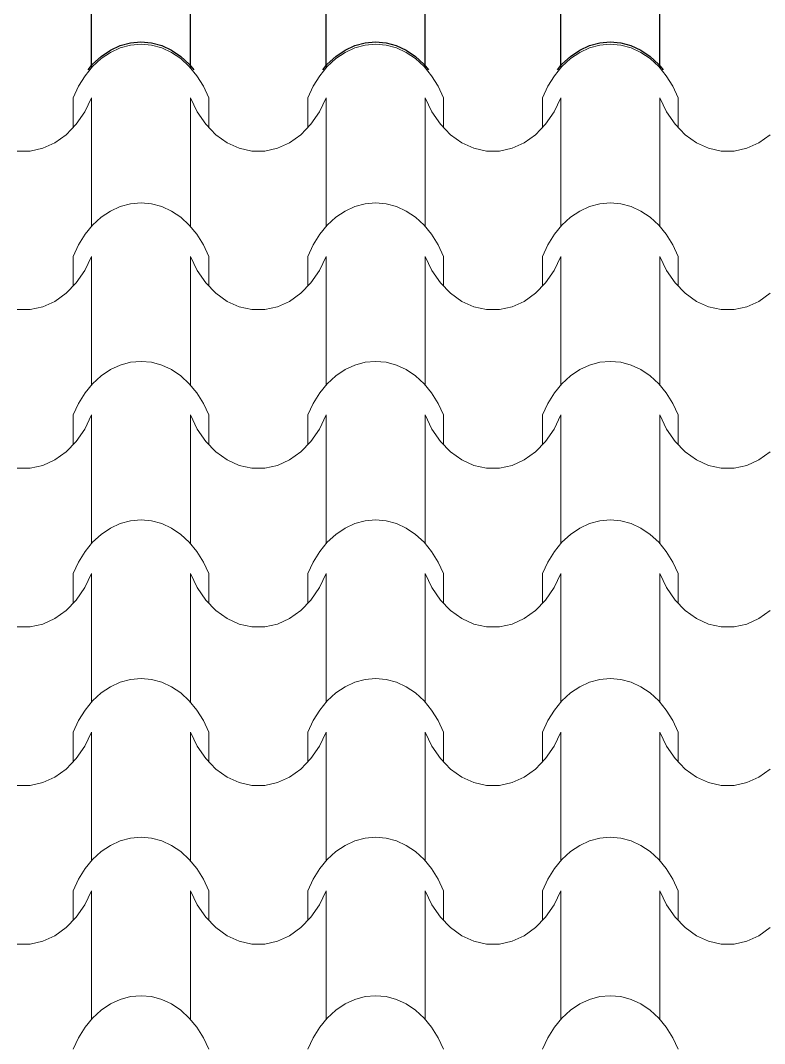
# Model space of a CAD drawing. Header units: millimetres. Extents: x 42452 to 2852333, y -419346 to 834876.
# Drawn here: x 2637119 to 2639261, y 663514 to 666458 of the extents above; entities that cross this region are included whole.
import ezdxf

# ---------------------------------------------------------------- set-up
doc = ezdxf.new("R2010")
doc.units = ezdxf.units.MM
doc.layers.add('M-2 keramitin shtrixi_Ном._пера__21_Pen_No__1', color=7, linetype='Continuous', lineweight=15)
doc.layers.add('memar', color=7, linetype='Continuous', lineweight=25)

# ---------------------------------------------------------------- blocks, each defined once
blk = doc.blocks.new('*X17')
at = {"layer": 'M-2 keramitin shtrixi_Ном._пера__21_Pen_No__1', "color": 7, "linetype": 'Continuous', "lineweight": 15}
for p, q in [((-249016.2, -1353510.1), (-249016.2, -1353428.7)), ((-248730.7, -1353510.1), (-248730.7, -1353428.7)), ((-248340.6, -1353510.1), (-248340.6, -1353428.7)), ((-248055.1, -1353510.1), (-248055.1, -1353428.7)), ((-247665.1, -1353510.1), (-247665.1, -1353428.7)), ((-247379.5, -1353510.1), (-247379.5, -1353428.7)), ((-248988.1, -1353483.6), (-248961.4, -1353465.7)), ((-248961.4, -1353465.7), (-248933, -1353452.6)), ((-248933, -1353452.6), (-248903.5, -1353444.6)), ((-248903.5, -1353444.6), (-248873.4, -1353441.9)), ((-248873.4, -1353441.9), (-248843.3, -1353444.6)), ((-248843.3, -1353444.6), (-248813.8, -1353452.6)), ((-248813.8, -1353452.6), (-248785.4, -1353465.7)), ((-248785.4, -1353465.7), (-248758.7, -1353483.6)), ((-248312.5, -1353483.6), (-248285.9, -1353465.7)), ((-248285.9, -1353465.7), (-248257.5, -1353452.6)), ((-248257.5, -1353452.6), (-248228, -1353444.6)), ((-248228, -1353444.6), (-248197.9, -1353441.9)), ((-248197.9, -1353441.9), (-248167.8, -1353444.6)), ((-248167.8, -1353444.6), (-248138.2, -1353452.6)), ((-248138.2, -1353452.6), (-248109.9, -1353465.7)), ((-248109.9, -1353465.7), (-248083.2, -1353483.6)), ((-247637, -1353483.6), (-247610.3, -1353465.7)), ((-247610.3, -1353465.7), (-247581.9, -1353452.6)), ((-247581.9, -1353452.6), (-247552.4, -1353444.6)), ((-247552.4, -1353444.6), (-247522.3, -1353441.9)), ((-247522.3, -1353441.9), (-247492.2, -1353444.6)), ((-247492.2, -1353444.6), (-247462.7, -1353452.6)), ((-247462.7, -1353452.6), (-247434.3, -1353465.7)), ((-247434.3, -1353465.7), (-247407.6, -1353483.6)), ((-249012.6, -1353506.2), (-248988.1, -1353483.6)), ((-248758.7, -1353483.6), (-248734.3, -1353506.2)), ((-248337, -1353506.2), (-248312.5, -1353483.6)), ((-248083.2, -1353483.6), (-248058.7, -1353506.2)), ((-247661.5, -1353506.2), (-247637, -1353483.6)), ((-247407.6, -1353483.6), (-247383.1, -1353506.2)), ((-249034.4, -1353532.8), (-249012.6, -1353506.2)), ((-248734.3, -1353506.2), (-248712.4, -1353532.8)), ((-248358.9, -1353532.8), (-248337, -1353506.2)), ((-248058.7, -1353506.2), (-248036.9, -1353532.8)), ((-247683.3, -1353532.8), (-247661.5, -1353506.2)), ((-247383.1, -1353506.2), (-247361.3, -1353532.8)), ((-249053.2, -1353563), (-249034.4, -1353532.8)), ((-248712.4, -1353532.8), (-248693.7, -1353563)), ((-248377.6, -1353563), (-248358.9, -1353532.8)), ((-248036.9, -1353532.8), (-248018.1, -1353563)), ((-247702, -1353563), (-247683.3, -1353532.8)), ((-247361.3, -1353532.8), (-247342.6, -1353563)), ((-249068.4, -1353596.3), (-249053.2, -1353563)), ((-248693.7, -1353563), (-248678.4, -1353596.3)), ((-248392.9, -1353596.3), (-248377.6, -1353563)), ((-248018.1, -1353563), (-248002.8, -1353596.3)), ((-247717.3, -1353596.3), (-247702, -1353563)), ((-247342.6, -1353563), (-247327.3, -1353596.3)), ((-249068.4, -1353681.3), (-249068.4, -1353596.3)), ((-249016.2, -1353596.3), (-249035.5, -1353636.8)), ((-249016.2, -1353781.3), (-249016.2, -1353596.3)), ((-248730.7, -1353781.3), (-248730.7, -1353596.3)), ((-248711.3, -1353636.8), (-248730.7, -1353596.3)), ((-248678.4, -1353681.3), (-248678.4, -1353596.3)), ((-248392.9, -1353681.3), (-248392.9, -1353596.3)), ((-248340.6, -1353596.3), (-248359.9, -1353636.8)), ((-248340.6, -1353781.3), (-248340.6, -1353596.3)), ((-248055.1, -1353781.3), (-248055.1, -1353596.3)), ((-248035.8, -1353636.8), (-248055.1, -1353596.3)), ((-248002.8, -1353681.3), (-248002.8, -1353596.3)), ((-247717.3, -1353681.3), (-247717.3, -1353596.3)), ((-247665.1, -1353596.3), (-247684.4, -1353636.8)), ((-247665.1, -1353781.3), (-247665.1, -1353596.3)), ((-247379.5, -1353781.3), (-247379.5, -1353596.3)), ((-247360.2, -1353636.8), (-247379.5, -1353596.3)), ((-247327.3, -1353681.3), (-247327.3, -1353596.3)), ((-249035.5, -1353636.8), (-249059.9, -1353672.5)), ((-248686.9, -1353672.5), (-248711.3, -1353636.8)), ((-248359.9, -1353636.8), (-248384.4, -1353672.5)), ((-248011.4, -1353672.5), (-248035.8, -1353636.8)), ((-247684.4, -1353636.8), (-247708.8, -1353672.5)), ((-247335.8, -1353672.5), (-247360.2, -1353636.8)), ((-249059.9, -1353672.5), (-249088.7, -1353702.4)), ((-248658.1, -1353702.4), (-248686.9, -1353672.5)), ((-248384.4, -1353672.5), (-248413.2, -1353702.4)), ((-247982.6, -1353702.4), (-248011.4, -1353672.5)), ((-247708.8, -1353672.5), (-247737.6, -1353702.4)), ((-247307, -1353702.4), (-247335.8, -1353672.5)), ((-249088.7, -1353702.4), (-249121.1, -1353725.6)), ((-248625.8, -1353725.6), (-248658.1, -1353702.4)), ((-248413.2, -1353702.4), (-248445.5, -1353725.6)), ((-247950.2, -1353725.6), (-247982.6, -1353702.4)), ((-247737.6, -1353702.4), (-247770, -1353725.6)), ((-247274.6, -1353725.6), (-247307, -1353702.4)), ((-247062.1, -1353702.4), (-247094.4, -1353725.6)), ((-249121.1, -1353725.6), (-249156.1, -1353741.5)), ((-248590.8, -1353741.5), (-248625.8, -1353725.6)), ((-248445.5, -1353725.6), (-248480.5, -1353741.5)), ((-247915.2, -1353741.5), (-247950.2, -1353725.6)), ((-247770, -1353725.6), (-247804.9, -1353741.5)), ((-247239.7, -1353741.5), (-247274.6, -1353725.6)), ((-247094.4, -1353725.6), (-247129.4, -1353741.5)), ((-249211.2, -1353749.6), (-249229.8, -1353749.6)), ((-249192.6, -1353749.6), (-249211.2, -1353749.6)), ((-249156.1, -1353741.5), (-249192.6, -1353749.6)), ((-248554.2, -1353749.6), (-248590.8, -1353741.5)), ((-248535.6, -1353749.6), (-248554.2, -1353749.6)), ((-248517.1, -1353749.6), (-248535.6, -1353749.6)), ((-248480.5, -1353741.5), (-248517.1, -1353749.6)), ((-247878.6, -1353749.6), (-247915.2, -1353741.5)), ((-247860.1, -1353749.6), (-247878.6, -1353749.6)), ((-247841.5, -1353749.6), (-247860.1, -1353749.6)), ((-247804.9, -1353741.5), (-247841.5, -1353749.6)), ((-247203.1, -1353749.6), (-247239.7, -1353741.5)), ((-247184.5, -1353749.6), (-247203.1, -1353749.6)), ((-247166, -1353749.6), (-247184.5, -1353749.6)), ((-247129.4, -1353741.5), (-247166, -1353749.6)), ((-249016.2, -1353966.4), (-249016.2, -1353781.3)), ((-248730.7, -1353966.4), (-248730.7, -1353781.3)), ((-248340.6, -1353966.4), (-248340.6, -1353781.3)), ((-248055.1, -1353966.4), (-248055.1, -1353781.3)), ((-247665.1, -1353966.4), (-247665.1, -1353781.3)), ((-247379.5, -1353966.4), (-247379.5, -1353781.3)), ((-248961.4, -1353922), (-248933, -1353908.9)), ((-248933, -1353908.9), (-248903.5, -1353901)), ((-248903.5, -1353901), (-248873.4, -1353898.3)), ((-248873.4, -1353898.3), (-248843.3, -1353901)), ((-248843.3, -1353901), (-248813.8, -1353908.9)), ((-248813.8, -1353908.9), (-248785.4, -1353922)), ((-248285.9, -1353922), (-248257.5, -1353908.9)), ((-248257.5, -1353908.9), (-248228, -1353901)), ((-248228, -1353901), (-248197.9, -1353898.3)), ((-248197.9, -1353898.3), (-248167.8, -1353901)), ((-248167.8, -1353901), (-248138.2, -1353908.9)), ((-248138.2, -1353908.9), (-248109.9, -1353922)), ((-247610.3, -1353922), (-247581.9, -1353908.9)), ((-247581.9, -1353908.9), (-247552.4, -1353901)), ((-247552.4, -1353901), (-247522.3, -1353898.3)), ((-247522.3, -1353898.3), (-247492.2, -1353901)), ((-247492.2, -1353901), (-247462.7, -1353908.9)), ((-247462.7, -1353908.9), (-247434.3, -1353922)), ((-248988.1, -1353940), (-248961.4, -1353922)), ((-248785.4, -1353922), (-248758.7, -1353940)), ((-248312.5, -1353940), (-248285.9, -1353922)), ((-248109.9, -1353922), (-248083.2, -1353940)), ((-247637, -1353940), (-247610.3, -1353922)), ((-247434.3, -1353922), (-247407.6, -1353940)), ((-249034.4, -1353989.1), (-249012.6, -1353962.5)), ((-249012.6, -1353962.5), (-248988.1, -1353940)), ((-248758.7, -1353940), (-248734.3, -1353962.5)), ((-248734.3, -1353962.5), (-248712.4, -1353989.1)), ((-248358.9, -1353989.1), (-248337, -1353962.5)), ((-248337, -1353962.5), (-248312.5, -1353940)), ((-248083.2, -1353940), (-248058.7, -1353962.5)), ((-248058.7, -1353962.5), (-248036.9, -1353989.1)), ((-247683.3, -1353989.1), (-247661.5, -1353962.5)), ((-247661.5, -1353962.5), (-247637, -1353940)), ((-247407.6, -1353940), (-247383.1, -1353962.5)), ((-247383.1, -1353962.5), (-247361.3, -1353989.1)), ((-249053.2, -1354019.4), (-249034.4, -1353989.1)), ((-248712.4, -1353989.1), (-248693.7, -1354019.4)), ((-248377.6, -1354019.4), (-248358.9, -1353989.1)), ((-248036.9, -1353989.1), (-248018.1, -1354019.4)), ((-247702, -1354019.4), (-247683.3, -1353989.1)), ((-247361.3, -1353989.1), (-247342.6, -1354019.4)), ((-249068.4, -1354052.6), (-249053.2, -1354019.4)), ((-248693.7, -1354019.4), (-248678.4, -1354052.6)), ((-248392.9, -1354052.6), (-248377.6, -1354019.4)), ((-248018.1, -1354019.4), (-248002.8, -1354052.6)), ((-247717.3, -1354052.6), (-247702, -1354019.4)), ((-247342.6, -1354019.4), (-247327.3, -1354052.6)), ((-249068.4, -1354137.7), (-249068.4, -1354052.6)), ((-249016.2, -1354052.6), (-249035.5, -1354093.1)), ((-249016.2, -1354237.7), (-249016.2, -1354052.6)), ((-248730.7, -1354237.7), (-248730.7, -1354052.6)), ((-248711.3, -1354093.1), (-248730.7, -1354052.6)), ((-248678.4, -1354137.7), (-248678.4, -1354052.6)), ((-248392.9, -1354137.7), (-248392.9, -1354052.6)), ((-248340.6, -1354052.6), (-248359.9, -1354093.1)), ((-248340.6, -1354237.7), (-248340.6, -1354052.6)), ((-248055.1, -1354237.7), (-248055.1, -1354052.6)), ((-248035.8, -1354093.1), (-248055.1, -1354052.6)), ((-248002.8, -1354137.7), (-248002.8, -1354052.6)), ((-247717.3, -1354137.7), (-247717.3, -1354052.6)), ((-247665.1, -1354052.6), (-247684.4, -1354093.1)), ((-247665.1, -1354237.7), (-247665.1, -1354052.6)), ((-247379.5, -1354237.7), (-247379.5, -1354052.6)), ((-247360.2, -1354093.1), (-247379.5, -1354052.6)), ((-247327.3, -1354137.7), (-247327.3, -1354052.6)), ((-249035.5, -1354093.1), (-249059.9, -1354128.8)), ((-248686.9, -1354128.8), (-248711.3, -1354093.1)), ((-248359.9, -1354093.1), (-248384.4, -1354128.8)), ((-248011.4, -1354128.8), (-248035.8, -1354093.1)), ((-247684.4, -1354093.1), (-247708.8, -1354128.8)), ((-247335.8, -1354128.8), (-247360.2, -1354093.1)), ((-249059.9, -1354128.8), (-249088.7, -1354158.8)), ((-248658.1, -1354158.8), (-248686.9, -1354128.8)), ((-248384.4, -1354128.8), (-248413.2, -1354158.8)), ((-247982.6, -1354158.8), (-248011.4, -1354128.8)), ((-247708.8, -1354128.8), (-247737.6, -1354158.8)), ((-247307, -1354158.8), (-247335.8, -1354128.8)), ((-249088.7, -1354158.8), (-249121.1, -1354182)), ((-248625.8, -1354182), (-248658.1, -1354158.8)), ((-248413.2, -1354158.8), (-248445.5, -1354182)), ((-247950.2, -1354182), (-247982.6, -1354158.8)), ((-247737.6, -1354158.8), (-247770, -1354182)), ((-247274.6, -1354182), (-247307, -1354158.8)), ((-247062.1, -1354158.8), (-247094.4, -1354182)), ((-249156.1, -1354197.9), (-249192.6, -1354205.9)), ((-249121.1, -1354182), (-249156.1, -1354197.9)), ((-248590.8, -1354197.9), (-248625.8, -1354182)), ((-248554.2, -1354205.9), (-248590.8, -1354197.9)), ((-248480.5, -1354197.9), (-248517.1, -1354205.9)), ((-248445.5, -1354182), (-248480.5, -1354197.9)), ((-247915.2, -1354197.9), (-247950.2, -1354182)), ((-247878.6, -1354205.9), (-247915.2, -1354197.9)), ((-247804.9, -1354197.9), (-247841.5, -1354205.9)), ((-247770, -1354182), (-247804.9, -1354197.9)), ((-247239.7, -1354197.9), (-247274.6, -1354182)), ((-247203.1, -1354205.9), (-247239.7, -1354197.9)), ((-247129.4, -1354197.9), (-247166, -1354205.9)), ((-247094.4, -1354182), (-247129.4, -1354197.9)), ((-249211.2, -1354205.9), (-249229.8, -1354205.9)), ((-249192.6, -1354205.9), (-249211.2, -1354205.9)), ((-248535.6, -1354205.9), (-248554.2, -1354205.9)), ((-248517.1, -1354205.9), (-248535.6, -1354205.9)), ((-247860.1, -1354205.9), (-247878.6, -1354205.9)), ((-247841.5, -1354205.9), (-247860.1, -1354205.9)), ((-247184.5, -1354205.9), (-247203.1, -1354205.9)), ((-247166, -1354205.9), (-247184.5, -1354205.9)), ((-249016.2, -1354422.8), (-249016.2, -1354237.7)), ((-248730.7, -1354422.8), (-248730.7, -1354237.7)), ((-248340.6, -1354422.8), (-248340.6, -1354237.7)), ((-248055.1, -1354422.8), (-248055.1, -1354237.7)), ((-247665.1, -1354422.8), (-247665.1, -1354237.7)), ((-247379.5, -1354422.8), (-247379.5, -1354237.7)), ((-248988.1, -1354396.3), (-248961.4, -1354378.4)), ((-248961.4, -1354378.4), (-248933, -1354365.3)), ((-248933, -1354365.3), (-248903.5, -1354357.3)), ((-248903.5, -1354357.3), (-248873.4, -1354354.6)), ((-248873.4, -1354354.6), (-248843.3, -1354357.3)), ((-248843.3, -1354357.3), (-248813.8, -1354365.3)), ((-248813.8, -1354365.3), (-248785.4, -1354378.4)), ((-248785.4, -1354378.4), (-248758.7, -1354396.3)), ((-248312.5, -1354396.3), (-248285.9, -1354378.4)), ((-248285.9, -1354378.4), (-248257.5, -1354365.3)), ((-248257.5, -1354365.3), (-248228, -1354357.3)), ((-248228, -1354357.3), (-248197.9, -1354354.6)), ((-248197.9, -1354354.6), (-248167.8, -1354357.3)), ((-248167.8, -1354357.3), (-248138.2, -1354365.3)), ((-248138.2, -1354365.3), (-248109.9, -1354378.4)), ((-248109.9, -1354378.4), (-248083.2, -1354396.3)), ((-247637, -1354396.3), (-247610.3, -1354378.4)), ((-247610.3, -1354378.4), (-247581.9, -1354365.3)), ((-247581.9, -1354365.3), (-247552.4, -1354357.3)), ((-247552.4, -1354357.3), (-247522.3, -1354354.6)), ((-247522.3, -1354354.6), (-247492.2, -1354357.3)), ((-247492.2, -1354357.3), (-247462.7, -1354365.3)), ((-247462.7, -1354365.3), (-247434.3, -1354378.4)), ((-247434.3, -1354378.4), (-247407.6, -1354396.3)), ((-249012.6, -1354418.9), (-248988.1, -1354396.3)), ((-248758.7, -1354396.3), (-248734.3, -1354418.9)), ((-248337, -1354418.9), (-248312.5, -1354396.3)), ((-248083.2, -1354396.3), (-248058.7, -1354418.9)), ((-247661.5, -1354418.9), (-247637, -1354396.3)), ((-247407.6, -1354396.3), (-247383.1, -1354418.9)), ((-249034.4, -1354445.5), (-249012.6, -1354418.9)), ((-248734.3, -1354418.9), (-248712.4, -1354445.5)), ((-248358.9, -1354445.5), (-248337, -1354418.9)), ((-248058.7, -1354418.9), (-248036.9, -1354445.5)), ((-247683.3, -1354445.5), (-247661.5, -1354418.9)), ((-247383.1, -1354418.9), (-247361.3, -1354445.5)), ((-249053.2, -1354475.7), (-249034.4, -1354445.5)), ((-248712.4, -1354445.5), (-248693.7, -1354475.7)), ((-248377.6, -1354475.7), (-248358.9, -1354445.5)), ((-248036.9, -1354445.5), (-248018.1, -1354475.7)), ((-247702, -1354475.7), (-247683.3, -1354445.5)), ((-247361.3, -1354445.5), (-247342.6, -1354475.7)), ((-249068.4, -1354509), (-249053.2, -1354475.7)), ((-248693.7, -1354475.7), (-248678.4, -1354509)), ((-248392.9, -1354509), (-248377.6, -1354475.7)), ((-248018.1, -1354475.7), (-248002.8, -1354509)), ((-247717.3, -1354509), (-247702, -1354475.7)), ((-247342.6, -1354475.7), (-247327.3, -1354509)), ((-249068.4, -1354594), (-249068.4, -1354509)), ((-249016.2, -1354509), (-249035.5, -1354549.5)), ((-249016.2, -1354694), (-249016.2, -1354509)), ((-248730.7, -1354694), (-248730.7, -1354509)), ((-248711.3, -1354549.5), (-248730.7, -1354509)), ((-248678.4, -1354594), (-248678.4, -1354509)), ((-248392.9, -1354594), (-248392.9, -1354509)), ((-248340.6, -1354509), (-248359.9, -1354549.5)), ((-248340.6, -1354694), (-248340.6, -1354509)), ((-248055.1, -1354694), (-248055.1, -1354509)), ((-248035.8, -1354549.5), (-248055.1, -1354509)), ((-248002.8, -1354594), (-248002.8, -1354509)), ((-247717.3, -1354594), (-247717.3, -1354509)), ((-247665.1, -1354509), (-247684.4, -1354549.5)), ((-247665.1, -1354694), (-247665.1, -1354509)), ((-247379.5, -1354694), (-247379.5, -1354509)), ((-247360.2, -1354549.5), (-247379.5, -1354509)), ((-247327.3, -1354594), (-247327.3, -1354509)), ((-249035.5, -1354549.5), (-249059.9, -1354585.2)), ((-248686.9, -1354585.2), (-248711.3, -1354549.5)), ((-248359.9, -1354549.5), (-248384.4, -1354585.2)), ((-248011.4, -1354585.2), (-248035.8, -1354549.5)), ((-247684.4, -1354549.5), (-247708.8, -1354585.2)), ((-247335.8, -1354585.2), (-247360.2, -1354549.5)), ((-249059.9, -1354585.2), (-249088.7, -1354615.1)), ((-248658.1, -1354615.1), (-248686.9, -1354585.2)), ((-248384.4, -1354585.2), (-248413.2, -1354615.1)), ((-247982.6, -1354615.1), (-248011.4, -1354585.2)), ((-247708.8, -1354585.2), (-247737.6, -1354615.1)), ((-247307, -1354615.1), (-247335.8, -1354585.2)), ((-249088.7, -1354615.1), (-249121.1, -1354638.3)), ((-248625.8, -1354638.3), (-248658.1, -1354615.1)), ((-248413.2, -1354615.1), (-248445.5, -1354638.3)), ((-247950.2, -1354638.3), (-247982.6, -1354615.1)), ((-247737.6, -1354615.1), (-247770, -1354638.3)), ((-247274.6, -1354638.3), (-247307, -1354615.1)), ((-247062.1, -1354615.1), (-247094.4, -1354638.3)), ((-249121.1, -1354638.3), (-249156.1, -1354654.2)), ((-248590.8, -1354654.2), (-248625.8, -1354638.3)), ((-248445.5, -1354638.3), (-248480.5, -1354654.2)), ((-247915.2, -1354654.2), (-247950.2, -1354638.3)), ((-247770, -1354638.3), (-247804.9, -1354654.2)), ((-247239.7, -1354654.2), (-247274.6, -1354638.3)), ((-247094.4, -1354638.3), (-247129.4, -1354654.2)), ((-249211.2, -1354662.3), (-249229.8, -1354662.3)), ((-249192.6, -1354662.3), (-249211.2, -1354662.3)), ((-249156.1, -1354654.2), (-249192.6, -1354662.3)), ((-248554.2, -1354662.3), (-248590.8, -1354654.2)), ((-248535.6, -1354662.3), (-248554.2, -1354662.3)), ((-248517.1, -1354662.3), (-248535.6, -1354662.3)), ((-248480.5, -1354654.2), (-248517.1, -1354662.3)), ((-247878.6, -1354662.3), (-247915.2, -1354654.2)), ((-247860.1, -1354662.3), (-247878.6, -1354662.3)), ((-247841.5, -1354662.3), (-247860.1, -1354662.3)), ((-247804.9, -1354654.2), (-247841.5, -1354662.3)), ((-247203.1, -1354662.3), (-247239.7, -1354654.2)), ((-247184.5, -1354662.3), (-247203.1, -1354662.3)), ((-247166, -1354662.3), (-247184.5, -1354662.3)), ((-247129.4, -1354654.2), (-247166, -1354662.3)), ((-249016.2, -1354879.1), (-249016.2, -1354694)), ((-248730.7, -1354879.1), (-248730.7, -1354694)), ((-248340.6, -1354879.1), (-248340.6, -1354694)), ((-248055.1, -1354879.1), (-248055.1, -1354694)), ((-247665.1, -1354879.1), (-247665.1, -1354694)), ((-247379.5, -1354879.1), (-247379.5, -1354694)), ((-248961.4, -1354834.7), (-248933, -1354821.6)), ((-248933, -1354821.6), (-248903.5, -1354813.7)), ((-248903.5, -1354813.7), (-248873.4, -1354811)), ((-248873.4, -1354811), (-248843.3, -1354813.7)), ((-248843.3, -1354813.7), (-248813.8, -1354821.6)), ((-248813.8, -1354821.6), (-248785.4, -1354834.7)), ((-248285.9, -1354834.7), (-248257.5, -1354821.6)), ((-248257.5, -1354821.6), (-248228, -1354813.7)), ((-248228, -1354813.7), (-248197.9, -1354811)), ((-248197.9, -1354811), (-248167.8, -1354813.7)), ((-248167.8, -1354813.7), (-248138.2, -1354821.6)), ((-248138.2, -1354821.6), (-248109.9, -1354834.7)), ((-247610.3, -1354834.7), (-247581.9, -1354821.6)), ((-247581.9, -1354821.6), (-247552.4, -1354813.7)), ((-247552.4, -1354813.7), (-247522.3, -1354811)), ((-247522.3, -1354811), (-247492.2, -1354813.7)), ((-247492.2, -1354813.7), (-247462.7, -1354821.6)), ((-247462.7, -1354821.6), (-247434.3, -1354834.7)), ((-248988.1, -1354852.7), (-248961.4, -1354834.7)), ((-248785.4, -1354834.7), (-248758.7, -1354852.7)), ((-248312.5, -1354852.7), (-248285.9, -1354834.7)), ((-248109.9, -1354834.7), (-248083.2, -1354852.7)), ((-247637, -1354852.7), (-247610.3, -1354834.7)), ((-247434.3, -1354834.7), (-247407.6, -1354852.7)), ((-249034.4, -1354901.8), (-249012.6, -1354875.2)), ((-249012.6, -1354875.2), (-248988.1, -1354852.7)), ((-248758.7, -1354852.7), (-248734.3, -1354875.2)), ((-248734.3, -1354875.2), (-248712.4, -1354901.8)), ((-248358.9, -1354901.8), (-248337, -1354875.2)), ((-248337, -1354875.2), (-248312.5, -1354852.7)), ((-248083.2, -1354852.7), (-248058.7, -1354875.2)), ((-248058.7, -1354875.2), (-248036.9, -1354901.8)), ((-247683.3, -1354901.8), (-247661.5, -1354875.2)), ((-247661.5, -1354875.2), (-247637, -1354852.7)), ((-247407.6, -1354852.7), (-247383.1, -1354875.2)), ((-247383.1, -1354875.2), (-247361.3, -1354901.8)), ((-249053.2, -1354932.1), (-249034.4, -1354901.8)), ((-248712.4, -1354901.8), (-248693.7, -1354932.1)), ((-248377.6, -1354932.1), (-248358.9, -1354901.8)), ((-248036.9, -1354901.8), (-248018.1, -1354932.1)), ((-247702, -1354932.1), (-247683.3, -1354901.8)), ((-247361.3, -1354901.8), (-247342.6, -1354932.1)), ((-249068.4, -1354965.3), (-249053.2, -1354932.1)), ((-248693.7, -1354932.1), (-248678.4, -1354965.3)), ((-248392.9, -1354965.3), (-248377.6, -1354932.1)), ((-248018.1, -1354932.1), (-248002.8, -1354965.3)), ((-247717.3, -1354965.3), (-247702, -1354932.1)), ((-247342.6, -1354932.1), (-247327.3, -1354965.3)), ((-249068.4, -1355050.4), (-249068.4, -1354965.3)), ((-249016.2, -1354965.3), (-249035.5, -1355005.8)), ((-249016.2, -1355150.4), (-249016.2, -1354965.3)), ((-248730.7, -1355150.4), (-248730.7, -1354965.3)), ((-248711.3, -1355005.8), (-248730.7, -1354965.3)), ((-248678.4, -1355050.4), (-248678.4, -1354965.3)), ((-248392.9, -1355050.4), (-248392.9, -1354965.3)), ((-248340.6, -1354965.3), (-248359.9, -1355005.8)), ((-248340.6, -1355150.4), (-248340.6, -1354965.3)), ((-248055.1, -1355150.4), (-248055.1, -1354965.3)), ((-248035.8, -1355005.8), (-248055.1, -1354965.3)), ((-248002.8, -1355050.4), (-248002.8, -1354965.3)), ((-247717.3, -1355050.4), (-247717.3, -1354965.3)), ((-247665.1, -1354965.3), (-247684.4, -1355005.8)), ((-247665.1, -1355150.4), (-247665.1, -1354965.3)), ((-247379.5, -1355150.4), (-247379.5, -1354965.3)), ((-247360.2, -1355005.8), (-247379.5, -1354965.3)), ((-247327.3, -1355050.4), (-247327.3, -1354965.3)), ((-249035.5, -1355005.8), (-249059.9, -1355041.5)), ((-248686.9, -1355041.5), (-248711.3, -1355005.8)), ((-248359.9, -1355005.8), (-248384.4, -1355041.5)), ((-248011.4, -1355041.5), (-248035.8, -1355005.8)), ((-247684.4, -1355005.8), (-247708.8, -1355041.5)), ((-247335.8, -1355041.5), (-247360.2, -1355005.8)), ((-249059.9, -1355041.5), (-249088.7, -1355071.5)), ((-248658.1, -1355071.5), (-248686.9, -1355041.5)), ((-248384.4, -1355041.5), (-248413.2, -1355071.5)), ((-247982.6, -1355071.5), (-248011.4, -1355041.5)), ((-247708.8, -1355041.5), (-247737.6, -1355071.5)), ((-247307, -1355071.5), (-247335.8, -1355041.5)), ((-249088.7, -1355071.5), (-249121.1, -1355094.7)), ((-248625.8, -1355094.7), (-248658.1, -1355071.5)), ((-248413.2, -1355071.5), (-248445.5, -1355094.7)), ((-247950.2, -1355094.7), (-247982.6, -1355071.5)), ((-247737.6, -1355071.5), (-247770, -1355094.7)), ((-247274.6, -1355094.7), (-247307, -1355071.5)), ((-247062.1, -1355071.5), (-247094.4, -1355094.7)), ((-249156.1, -1355110.6), (-249192.6, -1355118.6)), ((-249121.1, -1355094.7), (-249156.1, -1355110.6)), ((-248590.8, -1355110.6), (-248625.8, -1355094.7)), ((-248554.2, -1355118.6), (-248590.8, -1355110.6)), ((-248480.5, -1355110.6), (-248517.1, -1355118.6)), ((-248445.5, -1355094.7), (-248480.5, -1355110.6)), ((-247915.2, -1355110.6), (-247950.2, -1355094.7)), ((-247878.6, -1355118.6), (-247915.2, -1355110.6)), ((-247804.9, -1355110.6), (-247841.5, -1355118.6)), ((-247770, -1355094.7), (-247804.9, -1355110.6)), ((-247239.7, -1355110.6), (-247274.6, -1355094.7)), ((-247203.1, -1355118.6), (-247239.7, -1355110.6)), ((-247129.4, -1355110.6), (-247166, -1355118.6)), ((-247094.4, -1355094.7), (-247129.4, -1355110.6)), ((-249211.2, -1355118.6), (-249229.8, -1355118.6)), ((-249192.6, -1355118.6), (-249211.2, -1355118.6)), ((-248535.6, -1355118.6), (-248554.2, -1355118.6)), ((-248517.1, -1355118.6), (-248535.6, -1355118.6)), ((-247860.1, -1355118.6), (-247878.6, -1355118.6)), ((-247841.5, -1355118.6), (-247860.1, -1355118.6)), ((-247184.5, -1355118.6), (-247203.1, -1355118.6)), ((-247166, -1355118.6), (-247184.5, -1355118.6)), ((-249016.2, -1355335.5), (-249016.2, -1355150.4)), ((-248730.7, -1355335.5), (-248730.7, -1355150.4)), ((-248340.6, -1355335.5), (-248340.6, -1355150.4)), ((-248055.1, -1355335.5), (-248055.1, -1355150.4)), ((-247665.1, -1355335.5), (-247665.1, -1355150.4)), ((-247379.5, -1355335.5), (-247379.5, -1355150.4)), ((-248988.1, -1355309), (-248961.4, -1355291.1)), ((-248961.4, -1355291.1), (-248933, -1355278)), ((-248933, -1355278), (-248903.5, -1355270)), ((-248903.5, -1355270), (-248873.4, -1355267.3)), ((-248873.4, -1355267.3), (-248843.3, -1355270)), ((-248843.3, -1355270), (-248813.8, -1355278)), ((-248813.8, -1355278), (-248785.4, -1355291.1)), ((-248785.4, -1355291.1), (-248758.7, -1355309)), ((-248312.5, -1355309), (-248285.9, -1355291.1)), ((-248285.9, -1355291.1), (-248257.5, -1355278)), ((-248257.5, -1355278), (-248228, -1355270)), ((-248228, -1355270), (-248197.9, -1355267.3)), ((-248197.9, -1355267.3), (-248167.8, -1355270)), ((-248167.8, -1355270), (-248138.2, -1355278)), ((-248138.2, -1355278), (-248109.9, -1355291.1)), ((-248109.9, -1355291.1), (-248083.2, -1355309)), ((-247637, -1355309), (-247610.3, -1355291.1)), ((-247610.3, -1355291.1), (-247581.9, -1355278)), ((-247581.9, -1355278), (-247552.4, -1355270)), ((-247552.4, -1355270), (-247522.3, -1355267.3)), ((-247522.3, -1355267.3), (-247492.2, -1355270)), ((-247492.2, -1355270), (-247462.7, -1355278)), ((-247462.7, -1355278), (-247434.3, -1355291.1)), ((-247434.3, -1355291.1), (-247407.6, -1355309)), ((-249012.6, -1355331.6), (-248988.1, -1355309)), ((-248758.7, -1355309), (-248734.3, -1355331.6)), ((-248337, -1355331.6), (-248312.5, -1355309)), ((-248083.2, -1355309), (-248058.7, -1355331.6)), ((-247661.5, -1355331.6), (-247637, -1355309)), ((-247407.6, -1355309), (-247383.1, -1355331.6)), ((-249034.4, -1355358.2), (-249012.6, -1355331.6)), ((-248734.3, -1355331.6), (-248712.4, -1355358.2)), ((-248358.9, -1355358.2), (-248337, -1355331.6)), ((-248058.7, -1355331.6), (-248036.9, -1355358.2)), ((-247683.3, -1355358.2), (-247661.5, -1355331.6)), ((-247383.1, -1355331.6), (-247361.3, -1355358.2)), ((-249053.2, -1355388.4), (-249034.4, -1355358.2)), ((-248712.4, -1355358.2), (-248693.7, -1355388.4)), ((-248377.6, -1355388.4), (-248358.9, -1355358.2)), ((-248036.9, -1355358.2), (-248018.1, -1355388.4)), ((-247702, -1355388.4), (-247683.3, -1355358.2)), ((-247361.3, -1355358.2), (-247342.6, -1355388.4)), ((-249068.4, -1355421.7), (-249053.2, -1355388.4)), ((-248693.7, -1355388.4), (-248678.4, -1355421.7)), ((-248392.9, -1355421.7), (-248377.6, -1355388.4)), ((-248018.1, -1355388.4), (-248002.8, -1355421.7)), ((-247717.3, -1355421.7), (-247702, -1355388.4)), ((-247342.6, -1355388.4), (-247327.3, -1355421.7)), ((-249068.4, -1355506.7), (-249068.4, -1355421.7)), ((-249016.2, -1355421.7), (-249035.5, -1355462.2)), ((-249016.2, -1355606.7), (-249016.2, -1355421.7)), ((-248730.7, -1355606.7), (-248730.7, -1355421.7)), ((-248711.3, -1355462.2), (-248730.7, -1355421.7)), ((-248678.4, -1355506.7), (-248678.4, -1355421.7)), ((-248392.9, -1355506.7), (-248392.9, -1355421.7)), ((-248340.6, -1355421.7), (-248359.9, -1355462.2)), ((-248340.6, -1355606.7), (-248340.6, -1355421.7)), ((-248055.1, -1355606.7), (-248055.1, -1355421.7)), ((-248035.8, -1355462.2), (-248055.1, -1355421.7)), ((-248002.8, -1355506.7), (-248002.8, -1355421.7)), ((-247717.3, -1355506.7), (-247717.3, -1355421.7)), ((-247665.1, -1355421.7), (-247684.4, -1355462.2)), ((-247665.1, -1355606.7), (-247665.1, -1355421.7)), ((-247379.5, -1355606.7), (-247379.5, -1355421.7)), ((-247360.2, -1355462.2), (-247379.5, -1355421.7)), ((-247327.3, -1355506.7), (-247327.3, -1355421.7)), ((-249035.5, -1355462.2), (-249059.9, -1355497.9)), ((-248686.9, -1355497.9), (-248711.3, -1355462.2)), ((-248359.9, -1355462.2), (-248384.4, -1355497.9)), ((-248011.4, -1355497.9), (-248035.8, -1355462.2)), ((-247684.4, -1355462.2), (-247708.8, -1355497.9)), ((-247335.8, -1355497.9), (-247360.2, -1355462.2)), ((-249059.9, -1355497.9), (-249088.7, -1355527.8)), ((-248658.1, -1355527.8), (-248686.9, -1355497.9)), ((-248384.4, -1355497.9), (-248413.2, -1355527.8)), ((-247982.6, -1355527.8), (-248011.4, -1355497.9)), ((-247708.8, -1355497.9), (-247737.6, -1355527.8)), ((-247307, -1355527.8), (-247335.8, -1355497.9)), ((-249088.7, -1355527.8), (-249121.1, -1355551)), ((-248625.8, -1355551), (-248658.1, -1355527.8)), ((-248413.2, -1355527.8), (-248445.5, -1355551)), ((-247950.2, -1355551), (-247982.6, -1355527.8)), ((-247737.6, -1355527.8), (-247770, -1355551)), ((-247274.6, -1355551), (-247307, -1355527.8)), ((-247062.1, -1355527.8), (-247094.4, -1355551)), ((-249121.1, -1355551), (-249156.1, -1355566.9)), ((-248590.8, -1355566.9), (-248625.8, -1355551)), ((-248445.5, -1355551), (-248480.5, -1355566.9)), ((-247915.2, -1355566.9), (-247950.2, -1355551)), ((-247770, -1355551), (-247804.9, -1355566.9)), ((-247239.7, -1355566.9), (-247274.6, -1355551)), ((-247094.4, -1355551), (-247129.4, -1355566.9)), ((-249211.2, -1355575), (-249229.8, -1355575)), ((-249192.6, -1355575), (-249211.2, -1355575)), ((-249156.1, -1355566.9), (-249192.6, -1355575)), ((-248554.2, -1355575), (-248590.8, -1355566.9)), ((-248535.6, -1355575), (-248554.2, -1355575)), ((-248517.1, -1355575), (-248535.6, -1355575)), ((-248480.5, -1355566.9), (-248517.1, -1355575)), ((-247878.6, -1355575), (-247915.2, -1355566.9)), ((-247860.1, -1355575), (-247878.6, -1355575)), ((-247841.5, -1355575), (-247860.1, -1355575)), ((-247804.9, -1355566.9), (-247841.5, -1355575)), ((-247203.1, -1355575), (-247239.7, -1355566.9)), ((-247184.5, -1355575), (-247203.1, -1355575)), ((-247166, -1355575), (-247184.5, -1355575)), ((-247129.4, -1355566.9), (-247166, -1355575)), ((-249016.2, -1355791.8), (-249016.2, -1355606.7)), ((-248730.7, -1355791.8), (-248730.7, -1355606.7)), ((-248340.6, -1355791.8), (-248340.6, -1355606.7)), ((-248055.1, -1355791.8), (-248055.1, -1355606.7)), ((-247665.1, -1355791.8), (-247665.1, -1355606.7)), ((-247379.5, -1355791.8), (-247379.5, -1355606.7)), ((-248961.4, -1355747.4), (-248933, -1355734.3)), ((-248933, -1355734.3), (-248903.5, -1355726.4)), ((-248903.5, -1355726.4), (-248873.4, -1355723.7)), ((-248873.4, -1355723.7), (-248843.3, -1355726.4)), ((-248843.3, -1355726.4), (-248813.8, -1355734.3)), ((-248813.8, -1355734.3), (-248785.4, -1355747.4)), ((-248285.9, -1355747.4), (-248257.5, -1355734.3)), ((-248257.5, -1355734.3), (-248228, -1355726.4)), ((-248228, -1355726.4), (-248197.9, -1355723.7)), ((-248197.9, -1355723.7), (-248167.8, -1355726.4)), ((-248167.8, -1355726.4), (-248138.2, -1355734.3)), ((-248138.2, -1355734.3), (-248109.9, -1355747.4)), ((-247610.3, -1355747.4), (-247581.9, -1355734.3)), ((-247581.9, -1355734.3), (-247552.4, -1355726.4)), ((-247552.4, -1355726.4), (-247522.3, -1355723.7)), ((-247522.3, -1355723.7), (-247492.2, -1355726.4)), ((-247492.2, -1355726.4), (-247462.7, -1355734.3)), ((-247462.7, -1355734.3), (-247434.3, -1355747.4)), ((-248988.1, -1355765.4), (-248961.4, -1355747.4)), ((-248785.4, -1355747.4), (-248758.7, -1355765.4)), ((-248312.5, -1355765.4), (-248285.9, -1355747.4)), ((-248109.9, -1355747.4), (-248083.2, -1355765.4)), ((-247637, -1355765.4), (-247610.3, -1355747.4)), ((-247434.3, -1355747.4), (-247407.6, -1355765.4)), ((-249034.4, -1355814.5), (-249012.6, -1355787.9)), ((-249012.6, -1355787.9), (-248988.1, -1355765.4)), ((-248758.7, -1355765.4), (-248734.3, -1355787.9)), ((-248734.3, -1355787.9), (-248712.4, -1355814.5)), ((-248358.9, -1355814.5), (-248337, -1355787.9)), ((-248337, -1355787.9), (-248312.5, -1355765.4)), ((-248083.2, -1355765.4), (-248058.7, -1355787.9)), ((-248058.7, -1355787.9), (-248036.9, -1355814.5)), ((-247683.3, -1355814.5), (-247661.5, -1355787.9)), ((-247661.5, -1355787.9), (-247637, -1355765.4)), ((-247407.6, -1355765.4), (-247383.1, -1355787.9)), ((-247383.1, -1355787.9), (-247361.3, -1355814.5)), ((-249053.2, -1355844.8), (-249034.4, -1355814.5)), ((-248712.4, -1355814.5), (-248693.7, -1355844.8)), ((-248377.6, -1355844.8), (-248358.9, -1355814.5)), ((-248036.9, -1355814.5), (-248018.1, -1355844.8)), ((-247702, -1355844.8), (-247683.3, -1355814.5)), ((-247361.3, -1355814.5), (-247342.6, -1355844.8)), ((-249068.4, -1355878), (-249053.2, -1355844.8)), ((-248693.7, -1355844.8), (-248678.4, -1355878)), ((-248392.9, -1355878), (-248377.6, -1355844.8)), ((-248018.1, -1355844.8), (-248002.8, -1355878)), ((-247717.3, -1355878), (-247702, -1355844.8)), ((-247342.6, -1355844.8), (-247327.3, -1355878)), ((-249068.4, -1355963.1), (-249068.4, -1355878)), ((-249016.2, -1355878), (-249035.5, -1355918.5)), ((-249016.2, -1356063.1), (-249016.2, -1355878)), ((-248730.7, -1356063.1), (-248730.7, -1355878)), ((-248711.3, -1355918.5), (-248730.7, -1355878)), ((-248678.4, -1355963.1), (-248678.4, -1355878)), ((-248392.9, -1355963.1), (-248392.9, -1355878)), ((-248340.6, -1355878), (-248359.9, -1355918.5)), ((-248340.6, -1356063.1), (-248340.6, -1355878)), ((-248055.1, -1356063.1), (-248055.1, -1355878)), ((-248035.8, -1355918.5), (-248055.1, -1355878)), ((-248002.8, -1355963.1), (-248002.8, -1355878)), ((-247717.3, -1355963.1), (-247717.3, -1355878)), ((-247665.1, -1355878), (-247684.4, -1355918.5)), ((-247665.1, -1356063.1), (-247665.1, -1355878)), ((-247379.5, -1356063.1), (-247379.5, -1355878)), ((-247360.2, -1355918.5), (-247379.5, -1355878)), ((-247327.3, -1355963.1), (-247327.3, -1355878)), ((-249035.5, -1355918.5), (-249059.9, -1355954.2)), ((-248686.9, -1355954.2), (-248711.3, -1355918.5)), ((-248359.9, -1355918.5), (-248384.4, -1355954.2)), ((-248011.4, -1355954.2), (-248035.8, -1355918.5)), ((-247684.4, -1355918.5), (-247708.8, -1355954.2)), ((-247335.8, -1355954.2), (-247360.2, -1355918.5)), ((-249059.9, -1355954.2), (-249088.7, -1355984.2)), ((-248658.1, -1355984.2), (-248686.9, -1355954.2)), ((-248384.4, -1355954.2), (-248413.2, -1355984.2)), ((-247982.6, -1355984.2), (-248011.4, -1355954.2)), ((-247708.8, -1355954.2), (-247737.6, -1355984.2)), ((-247307, -1355984.2), (-247335.8, -1355954.2)), ((-249088.7, -1355984.2), (-249121.1, -1356007.4)), ((-248625.8, -1356007.4), (-248658.1, -1355984.2)), ((-248413.2, -1355984.2), (-248445.5, -1356007.4)), ((-247950.2, -1356007.4), (-247982.6, -1355984.2)), ((-247737.6, -1355984.2), (-247770, -1356007.4)), ((-247274.6, -1356007.4), (-247307, -1355984.2)), ((-247062.1, -1355984.2), (-247094.4, -1356007.4)), ((-249156.1, -1356023.3), (-249192.6, -1356031.3)), ((-249121.1, -1356007.4), (-249156.1, -1356023.3)), ((-248590.8, -1356023.3), (-248625.8, -1356007.4)), ((-248554.2, -1356031.3), (-248590.8, -1356023.3)), ((-248480.5, -1356023.3), (-248517.1, -1356031.3)), ((-248445.5, -1356007.4), (-248480.5, -1356023.3)), ((-247915.2, -1356023.3), (-247950.2, -1356007.4)), ((-247878.6, -1356031.3), (-247915.2, -1356023.3)), ((-247804.9, -1356023.3), (-247841.5, -1356031.3)), ((-247770, -1356007.4), (-247804.9, -1356023.3)), ((-247239.7, -1356023.3), (-247274.6, -1356007.4)), ((-247203.1, -1356031.3), (-247239.7, -1356023.3)), ((-247129.4, -1356023.3), (-247166, -1356031.3)), ((-247094.4, -1356007.4), (-247129.4, -1356023.3)), ((-249211.2, -1356031.3), (-249229.8, -1356031.3)), ((-249192.6, -1356031.3), (-249211.2, -1356031.3)), ((-248535.6, -1356031.3), (-248554.2, -1356031.3)), ((-248517.1, -1356031.3), (-248535.6, -1356031.3)), ((-247860.1, -1356031.3), (-247878.6, -1356031.3)), ((-247841.5, -1356031.3), (-247860.1, -1356031.3)), ((-247184.5, -1356031.3), (-247203.1, -1356031.3)), ((-247166, -1356031.3), (-247184.5, -1356031.3)), ((-249016.2, -1356248.2), (-249016.2, -1356063.1)), ((-248730.7, -1356248.2), (-248730.7, -1356063.1)), ((-248340.6, -1356248.2), (-248340.6, -1356063.1)), ((-248055.1, -1356248.2), (-248055.1, -1356063.1)), ((-247665.1, -1356248.2), (-247665.1, -1356063.1)), ((-247379.5, -1356248.2), (-247379.5, -1356063.1)), ((-248988.1, -1356221.7), (-248961.4, -1356203.8)), ((-248961.4, -1356203.8), (-248933, -1356190.7)), ((-248933, -1356190.7), (-248903.5, -1356182.7)), ((-248903.5, -1356182.7), (-248873.4, -1356180)), ((-248873.4, -1356180), (-248843.3, -1356182.7)), ((-248843.3, -1356182.7), (-248813.8, -1356190.7)), ((-248813.8, -1356190.7), (-248785.4, -1356203.8)), ((-248785.4, -1356203.8), (-248758.7, -1356221.7)), ((-248312.5, -1356221.7), (-248285.9, -1356203.8)), ((-248285.9, -1356203.8), (-248257.5, -1356190.7)), ((-248257.5, -1356190.7), (-248228, -1356182.7)), ((-248228, -1356182.7), (-248197.9, -1356180)), ((-248197.9, -1356180), (-248167.8, -1356182.7)), ((-248167.8, -1356182.7), (-248138.2, -1356190.7)), ((-248138.2, -1356190.7), (-248109.9, -1356203.8)), ((-248109.9, -1356203.8), (-248083.2, -1356221.7)), ((-247637, -1356221.7), (-247610.3, -1356203.8)), ((-247610.3, -1356203.8), (-247581.9, -1356190.7)), ((-247581.9, -1356190.7), (-247552.4, -1356182.7)), ((-247552.4, -1356182.7), (-247522.3, -1356180)), ((-247522.3, -1356180), (-247492.2, -1356182.7)), ((-247492.2, -1356182.7), (-247462.7, -1356190.7)), ((-247462.7, -1356190.7), (-247434.3, -1356203.8)), ((-247434.3, -1356203.8), (-247407.6, -1356221.7)), ((-249012.6, -1356244.3), (-248988.1, -1356221.7)), ((-248758.7, -1356221.7), (-248734.3, -1356244.3)), ((-248337, -1356244.3), (-248312.5, -1356221.7)), ((-248083.2, -1356221.7), (-248058.7, -1356244.3)), ((-247661.5, -1356244.3), (-247637, -1356221.7)), ((-247407.6, -1356221.7), (-247383.1, -1356244.3)), ((-249034.4, -1356270.9), (-249012.6, -1356244.3)), ((-248734.3, -1356244.3), (-248712.4, -1356270.9)), ((-248358.9, -1356270.9), (-248337, -1356244.3)), ((-248058.7, -1356244.3), (-248036.9, -1356270.9)), ((-247683.3, -1356270.9), (-247661.5, -1356244.3)), ((-247383.1, -1356244.3), (-247361.3, -1356270.9)), ((-249053.2, -1356301.1), (-249034.4, -1356270.9)), ((-248712.4, -1356270.9), (-248693.7, -1356301.1)), ((-248377.6, -1356301.1), (-248358.9, -1356270.9)), ((-248036.9, -1356270.9), (-248018.1, -1356301.1)), ((-247702, -1356301.1), (-247683.3, -1356270.9)), ((-247361.3, -1356270.9), (-247342.6, -1356301.1)), ((-249068.4, -1356334.4), (-249053.2, -1356301.1)), ((-248693.7, -1356301.1), (-248678.4, -1356334.4)), ((-248392.9, -1356334.4), (-248377.6, -1356301.1)), ((-248018.1, -1356301.1), (-248002.8, -1356334.4)), ((-247717.3, -1356334.4), (-247702, -1356301.1)), ((-247342.6, -1356301.1), (-247327.3, -1356334.4))]:
    blk.add_line(p, q, dxfattribs=at)
blk = doc.blocks.new('Fill_2')
at = {"layer": 'M-2 keramitin shtrixi_Ном._пера__21_Pen_No__1', "color": 7, "linetype": 'Continuous', "lineweight": 15}
blk.add_blockref('*X17', (0, 0), dxfattribs=at)

msp = doc.modelspace()

# ---------------------------------------------------------------- linework, layer by layer
at = {"layer": 'memar', "color": 7, "linetype": 'Continuous', "lineweight": 25}
for p, q in [((2637323.21688, 666328.3657), (2637323.21688, 666513.43939)), ((2637608.74192, 666328.3657), (2637608.74192, 666513.43939)), ((2637998.77638, 666328.3657), (2637998.77638, 666513.43939)), ((2638284.30142, 666328.3657), (2638284.30142, 666513.43939)), ((2638674.33587, 666328.3657), (2638674.33587, 666513.43939)), ((2638959.86091, 666328.3657), (2638959.86091, 666513.43939)), ((2637377.9882, 666372.76077), (2637406.36426, 666385.85508)), ((2637406.36426, 666385.85508), (2637435.88332, 666393.81346)), ((2637435.88332, 666393.81346), (2637465.9794, 666396.48332)), ((2637465.9794, 666396.48332), (2637496.07549, 666393.81346)), ((2637496.07549, 666393.81346), (2637525.59454, 666385.85508)), ((2637525.59454, 666385.85508), (2637553.97061, 666372.76077)), ((2638053.54769, 666372.76077), (2638081.92376, 666385.85508)), ((2638081.92376, 666385.85508), (2638111.44281, 666393.81346)), ((2638111.44281, 666393.81346), (2638141.5389, 666396.48332)), ((2638141.5389, 666396.48332), (2638171.63498, 666393.81346)), ((2638171.63498, 666393.81346), (2638201.15404, 666385.85508)), ((2638201.15404, 666385.85508), (2638229.5301, 666372.76077)), ((2638729.10718, 666372.76077), (2638757.48325, 666385.85508)), ((2638757.48325, 666385.85508), (2638787.00231, 666393.81346)), ((2638787.00231, 666393.81346), (2638817.09839, 666396.48332)), ((2638817.09839, 666396.48332), (2638847.19447, 666393.81346)), ((2638847.19447, 666393.81346), (2638876.71353, 666385.85508)), ((2638876.71353, 666385.85508), (2638905.08959, 666372.76077)), ((2637351.29917, 666354.78157), (2637377.9882, 666372.76077)), ((2637553.97061, 666372.76077), (2637580.65963, 666354.78157)), ((2638026.85867, 666354.78157), (2638053.54769, 666372.76077)), ((2638229.5301, 666372.76077), (2638256.21913, 666354.78157)), ((2638702.41816, 666354.78157), (2638729.10718, 666372.76077)), ((2638905.08959, 666372.76077), (2638931.77862, 666354.78157)), ((2637313.84706, 666316.44582), (2637326.80889, 666332.2622)), ((2637326.80889, 666332.2622), (2637351.29917, 666354.78157)), ((2637580.65963, 666354.78157), (2637605.14991, 666332.2622)), ((2637605.14991, 666332.2622), (2637618.11175, 666316.44582)), ((2637989.40655, 666316.44582), (2638002.36838, 666332.2622)), ((2638002.36838, 666332.2622), (2638026.85867, 666354.78157)), ((2638256.21913, 666354.78157), (2638280.70941, 666332.2622)), ((2638280.70941, 666332.2622), (2638293.67124, 666316.44582)), ((2638664.96604, 666316.44582), (2638677.92788, 666332.2622)), ((2638677.92788, 666332.2622), (2638702.41816, 666354.78157)), ((2638931.77862, 666354.78157), (2638956.2689, 666332.2622)), ((2638956.2689, 666332.2622), (2638969.23074, 666316.44582))]:
    msp.add_line(p, q, dxfattribs=at)

# ---------------------------------------------------------------- block references
msp.add_blockref('Fill_2', (2886339.52978, 2019832.0495), dxfattribs=at)

doc.saveas('drawing.dxf')
